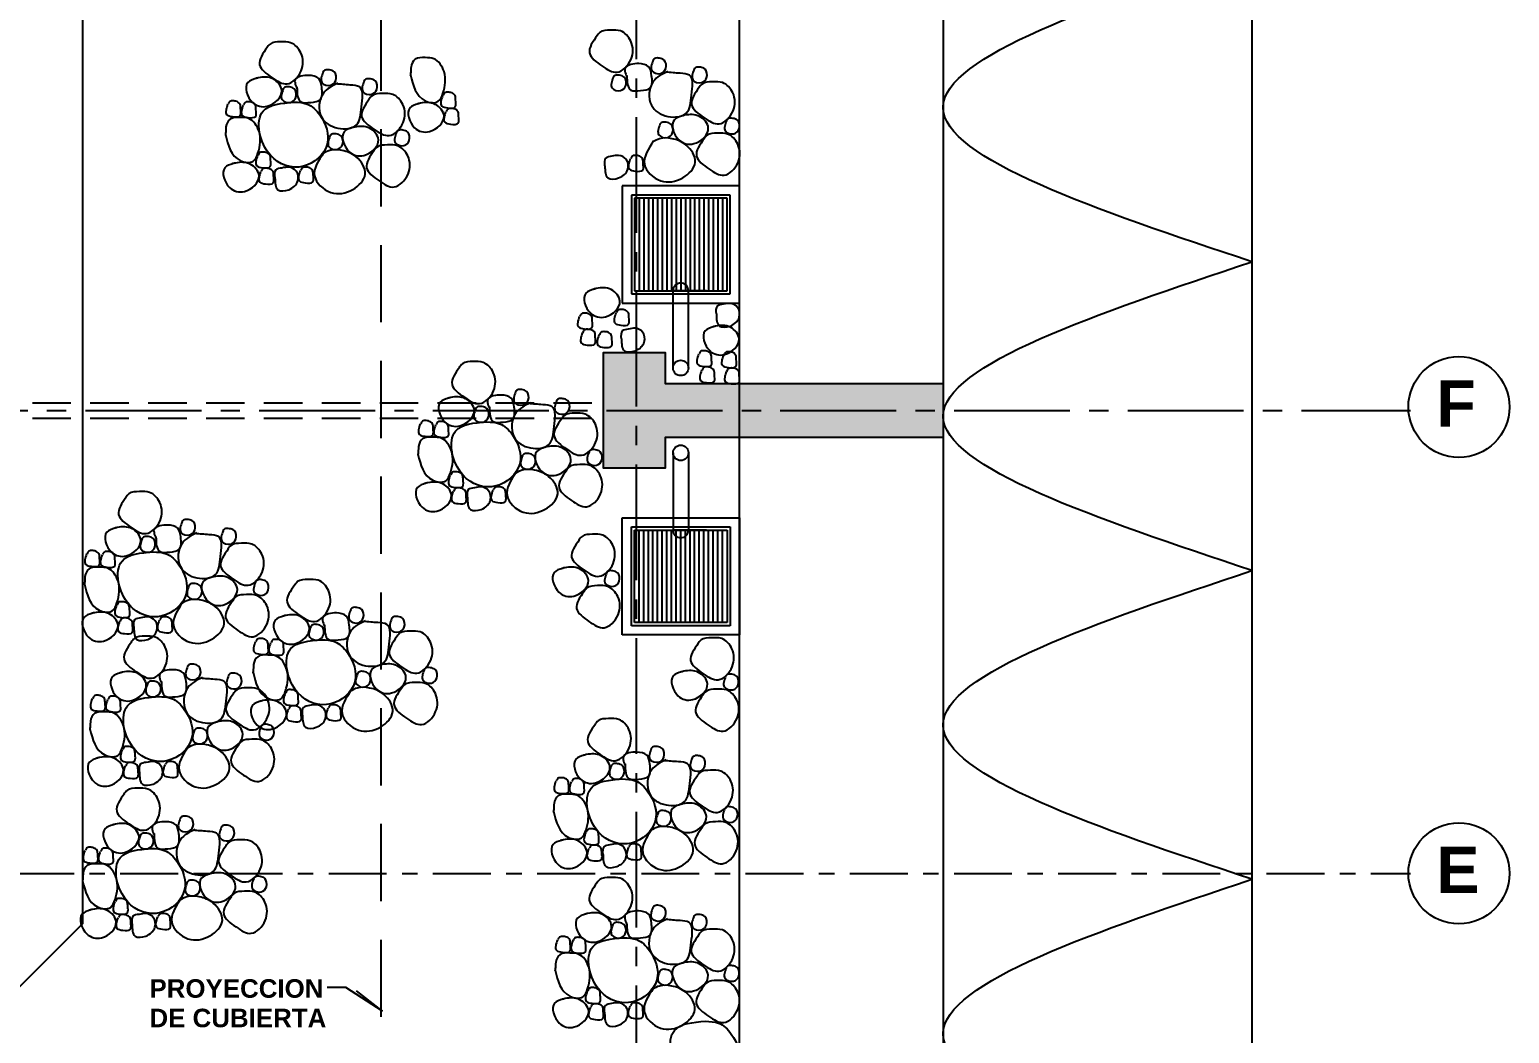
# Model space of a CAD drawing. Extents: x 504.5 to 598.6, y 648.3 to 688.4.
# Drawn here: x 582.58 to 592.17, y 661.03 to 667.53 of the extents above; entities that cross this region are included whole.
import ezdxf

# ---------------------------------------------------------------- set-up
doc = ezdxf.new("R2010")
doc.units = 0
doc.header["$MEASUREMENT"] = 0
for name, pattern in [('CENTER2', [1.125, 0.75, -0.125, 0.125, -0.125]), ('DASHDOTX2', [2, 1, -0.5, 0, -0.5]), ('HIDDEN', [0.375, 0.25, -0.125])]:
    doc.linetypes.add(name, pattern=pattern)
for name, color, linetype in [('1', 6, 'CONTINUOUS'), ('2', 1, 'CONTINUOUS'), ('columnas', 4, 'CONTINUOUS'), ('EJES', 6, 'CENTER2'), ('PROYECCIONES', 6, 'HIDDEN'), ('talud', 5, 'CONTINUOUS'), ('texturas', 6, 'CONTINUOUS'), ('TUBERIA', 7, 'DASHDOTX2')]:
    doc.layers.add(name, color=color, linetype=linetype)
doc.styles.add('ALR4', font='sanssb__.ttf')

msp = doc.modelspace()

# ---------------------------------------------------------------- hatches: boundary and pattern name
at = {"layer": 'texturas'}
h = msp.add_hatch(color=253, dxfattribs=at)
h.paths.add_polyline_path([(588.4992, 665.2391), (586.6992, 665.2391), (586.6992, 665.4391), (586.5116, 665.4391), (586.5116, 665.0641), (588.4992, 665.0641)])
h.paths.add_polyline_path([(588.4992, 665.0641), (586.5116, 665.0641), (586.5116, 664.6891), (586.6992, 664.6891), (586.6992, 664.8891), (588.4992, 664.8891)])
h.paths.add_polyline_path([(586.5116, 665.0641), (586.2992, 665.0641), (586.2992, 664.6891), (586.5116, 664.6891)])
h.paths.add_polyline_path([(586.5116, 665.4391), (586.2992, 665.4391), (586.2992, 665.0641), (586.5116, 665.0641)])
msp.add_hatch(color=253, dxfattribs=at).paths.add_polyline_path([(588.4992, 665.0641), (586.5116, 665.0641), (586.5116, 664.6891), (586.6992, 664.6891), (586.6992, 664.8891), (588.4992, 664.8891)])

# ---------------------------------------------------------------- linework, layer by layer
at = {"layer": '1'}
for points in [[(584.0496, 667.2146), (583.9944, 667.1879), (584.0247, 667.0597), (584.1209, 667.0348), (584.2153, 667.1363), (584.1583, 667.2111), (584.0621, 667.2182), (584.0407, 667.2128)], [(584.3133, 667.1577), (584.3382, 667.0633), (584.4023, 667.0597), (584.4647, 667.0775), (584.4736, 667.1559), (584.454, 667.2146), (584.3899, 667.2342), (584.3382, 667.2289), (584.3026, 667.2057), (584.3008, 667.1861), (584.3133, 667.1488)], [(584.2242, 667.1452), (584.2171, 667.0775), (584.2723, 667.0597), (584.3061, 667.0918), (584.2955, 667.147), (584.2652, 667.1594), (584.2367, 667.1577), (584.2224, 667.1452)], [(584.5787, 667.1844), (584.4843, 667.1185), (584.4718, 666.9654), (584.5787, 666.8924), (584.6981, 666.9138), (584.7319, 667.0313), (584.7177, 667.1594), (584.6589, 667.1719), (584.568, 667.179)], [(584.2952, 667.0607), (584.0934, 667.0014), (584.1409, 666.7167), (584.3546, 666.6456), (584.5089, 666.7879), (584.4614, 666.9777), (584.3783, 667.0489), (584.2952, 667.0607)], [(583.8501, 666.8515), (583.9463, 666.6823), (584.03, 666.6788), (584.0603, 666.7304), (584.0674, 666.871), (584.0015, 666.9547), (583.9463, 666.9618), (583.8804, 666.9511), (583.8536, 666.9013), (583.8519, 666.8675), (583.8483, 666.8443)], [(584.527, 666.8408), (584.5199, 666.7731), (584.5751, 666.7553), (584.609, 666.7874), (584.5983, 666.8425), (584.568, 666.855), (584.5395, 666.8532), (584.5253, 666.8408)], [(584.6749, 666.896), (584.6197, 666.8693), (584.65, 666.7411), (584.7462, 666.7161), (584.8406, 666.8176), (584.7836, 666.8924), (584.6874, 666.8995), (584.666, 666.8942)], [(584.0585, 666.7161), (584.0532, 666.6485), (584.0906, 666.636), (584.1405, 666.6432), (584.1422, 666.6877), (584.1387, 666.7161), (584.112, 666.7357), (584.0977, 666.7375), (584.0728, 666.734), (584.0621, 666.7179)], [(584.4861, 666.7322), (584.4273, 666.5826), (584.5324, 666.4758), (584.6749, 666.4954), (584.7551, 666.5951), (584.6963, 666.7072), (584.6054, 666.7482), (584.5253, 666.7482), (584.4789, 666.7268)], [(584.1708, 666.5719), (584.1903, 666.4936), (584.2598, 666.4936), (584.3186, 666.5506), (584.3079, 666.6147), (584.2598, 666.6396), (584.2153, 666.6343), (584.1761, 666.6218), (584.169, 666.5719)], [(584.0781, 666.6111), (584.0728, 666.5435), (584.1102, 666.531), (584.1601, 666.5381), (584.1618, 666.5826), (584.1583, 666.6111), (584.1316, 666.6307), (584.1173, 666.6325), (584.0924, 666.6289), (584.0817, 666.6129)], [(584.3346, 666.6182), (584.3293, 666.5506), (584.3667, 666.5381), (584.4166, 666.5452), (584.4184, 666.5897), (584.4148, 666.6182), (584.3881, 666.6378), (584.3738, 666.6396), (584.3489, 666.636), (584.3382, 666.62)], [(583.8685, 664.1679), (583.8186, 664.0557), (583.8987, 663.9721), (583.9967, 663.9311), (584.0876, 664.0148), (584.0858, 664.1323), (584.0199, 664.1982), (583.954, 664.2035), (583.8863, 664.1893), (583.8649, 664.1643)], [(583.3819, 664.1475), (583.1801, 664.0882), (583.2276, 663.8035), (583.4412, 663.7324), (583.5955, 663.8747), (583.548, 664.0645), (583.465, 664.1357), (583.3819, 664.1475)], [(583.7616, 663.9827), (583.7063, 663.956), (583.7366, 663.8279), (583.8328, 663.8029), (583.9272, 663.9044), (583.8702, 663.9792), (583.774, 663.9863), (583.7527, 663.981)], [(584.0448, 663.9525), (584.0377, 663.8848), (584.0929, 663.867), (584.1268, 663.8991), (584.1161, 663.9543), (584.0858, 663.9667), (584.0573, 663.9649), (584.043, 663.9525)], [(583.6137, 663.9276), (583.6066, 663.8599), (583.6618, 663.8421), (583.6956, 663.8741), (583.685, 663.9293), (583.6547, 663.9418), (583.6262, 663.94), (583.6119, 663.9276)], [(583.9005, 663.835), (583.8506, 663.7228), (583.9308, 663.6391), (584.0288, 663.5982), (584.1196, 663.6819), (584.1179, 663.7994), (584.0519, 663.8652), (583.986, 663.8706), (583.9183, 663.8563), (583.897, 663.8314)], [(583.5727, 663.819), (583.5139, 663.6694), (583.619, 663.5626), (583.7616, 663.5822), (583.8417, 663.6819), (583.7829, 663.794), (583.6921, 663.835), (583.6119, 663.835), (583.5656, 663.8136)], [(583.2574, 663.6587), (583.277, 663.5804), (583.3465, 663.5804), (583.4053, 663.6374), (583.3946, 663.7015), (583.3465, 663.7264), (583.3019, 663.721), (583.2627, 663.7086), (583.2556, 663.6587)], [(583.4213, 663.705), (583.416, 663.6374), (583.4534, 663.6249), (583.5032, 663.632), (583.505, 663.6765), (583.5015, 663.705), (583.4747, 663.7246), (583.4605, 663.7264), (583.4356, 663.7228), (583.4249, 663.7068)], [(584.2283, 663.7321), (584.173, 663.7054), (584.2033, 663.5772), (584.2995, 663.5522), (584.3939, 663.6537), (584.3369, 663.7285), (584.2407, 663.7356), (584.2194, 663.7303)], [(583.2431, 663.5655), (583.1932, 663.4534), (583.2734, 663.3697), (583.3714, 663.3287), (583.4623, 663.4124), (583.4605, 663.5299), (583.3946, 663.5958), (583.3286, 663.6011), (583.2609, 663.5869), (583.2396, 663.562)], [(584.043, 663.5647), (584.0376, 663.4971), (584.0751, 663.4846), (584.1249, 663.4917), (584.1267, 663.5362), (584.1232, 663.5647), (584.0964, 663.5843), (584.0822, 663.5861), (584.0572, 663.5825), (584.0466, 663.5665)], [(584.1428, 663.5594), (584.1374, 663.4917), (584.1748, 663.4793), (584.2247, 663.4864), (584.2265, 663.5309), (584.2229, 663.5594), (584.1962, 663.5789), (584.1819, 663.5807), (584.157, 663.5772), (584.1463, 663.5611)], [(584.0287, 663.3689), (584.1249, 663.1997), (584.2087, 663.1962), (584.239, 663.2478), (584.2461, 663.3885), (584.1802, 663.4721), (584.1249, 663.4793), (584.059, 663.4686), (584.0323, 663.4187), (584.0305, 663.3849), (584.027, 663.3618)], [(583.4355, 663.3074), (583.4605, 663.213), (583.5246, 663.2095), (583.587, 663.2273), (583.5959, 663.3056), (583.5763, 663.3643), (583.5121, 663.3839), (583.4605, 663.3786), (583.4248, 663.3554), (583.4231, 663.3359), (583.4355, 663.2985)], [(583.6048, 663.4053), (583.5976, 663.3376), (583.6529, 663.3198), (583.6867, 663.3519), (583.676, 663.4071), (583.6457, 663.4195), (583.6172, 663.4178), (583.603, 663.4053)], [(583.3465, 663.2949), (583.3393, 663.2273), (583.3946, 663.2095), (583.4284, 663.2415), (583.4177, 663.2967), (583.3874, 663.3092), (583.3589, 663.3074), (583.3447, 663.2949)], [(583.701, 663.3341), (583.6066, 663.2682), (583.5941, 663.1151), (583.701, 663.0421), (583.8203, 663.0635), (583.8542, 663.181), (583.8399, 663.3092), (583.7811, 663.3216), (583.6903, 663.3287)], [(583.8702, 663.3465), (583.8631, 663.2789), (583.9183, 663.2611), (583.9522, 663.2931), (583.9415, 663.3483), (583.9112, 663.3608), (583.8827, 663.359), (583.8684, 663.3465)], [(583.4175, 663.2105), (583.2157, 663.1511), (583.2632, 662.8665), (583.4768, 662.7953), (583.6311, 662.9376), (583.5837, 663.1274), (583.5006, 663.1986), (583.4175, 663.2105)], [(583.9041, 663.2308), (583.8542, 663.1187), (583.9343, 663.035), (584.0323, 662.994), (584.1232, 663.0777), (584.1214, 663.1952), (584.0555, 663.2611), (583.9896, 663.2664), (583.9219, 663.2522), (583.9005, 663.2273)], [(584.0804, 663.1802), (584.0252, 663.1535), (584.0555, 663.0253), (584.1517, 663.0004), (584.2461, 663.1018), (584.1891, 663.1766), (584.0929, 663.1837), (584.0715, 663.1784)], [(583.6493, 662.9905), (583.6422, 662.9228), (583.6974, 662.905), (583.7313, 662.9371), (583.7206, 662.9923), (583.6903, 663.0047), (583.6618, 663.0029), (583.6475, 662.9905)], [(583.7972, 663.0457), (583.7419, 663.019), (583.7722, 662.8908), (583.8684, 662.8659), (583.9628, 662.9673), (583.9058, 663.0421), (583.8096, 663.0492), (583.7883, 663.0439)], [(584.0804, 663.0154), (584.0733, 662.9478), (584.1285, 662.93), (584.1624, 662.962), (584.1517, 663.0172), (584.1214, 663.0296), (584.0929, 663.0279), (584.0786, 663.0154)], [(583.6083, 662.8819), (583.5495, 662.7323), (583.6547, 662.6255), (583.7972, 662.6451), (583.8773, 662.7448), (583.8185, 662.857), (583.7277, 662.8979), (583.6475, 662.8979), (583.6012, 662.8765)], [(583.9361, 662.8979), (583.8862, 662.7857), (583.9664, 662.7021), (584.0644, 662.6611), (584.1552, 662.7448), (584.1535, 662.8623), (584.0876, 662.9282), (584.0216, 662.9335), (583.9539, 662.9193), (583.9326, 662.8943)], [(583.293, 662.7217), (583.3126, 662.6433), (583.3821, 662.6433), (583.4409, 662.7003), (583.4302, 662.7644), (583.3821, 662.7893), (583.3375, 662.784), (583.2984, 662.7715), (583.2912, 662.7217)], [(583.4569, 662.7679), (583.4516, 662.7003), (583.489, 662.6878), (583.5389, 662.695), (583.5406, 662.7395), (583.5371, 662.7679), (583.5104, 662.7875), (583.4961, 662.7893), (583.4712, 662.7857), (583.4605, 662.7697)]]:
    msp.add_spline(points, degree=3, dxfattribs=at)
at = {"layer": '2'}
for points in [[(579.9754, 657.1433), (587.1802, 657.1433), (587.1802, 676.5107), (584.8186, 676.5107)], [(584.5094, 661.3282), (584.6281, 661.3282), (584.8655, 661.174), (584.6993, 661.3045)]]:
    msp.add_lwpolyline(points, dxfattribs=at)
for centre in [(591.8394, 665.086), (591.8394, 662.0651)]:
    msp.add_circle(centre, 0.3271, dxfattribs=at)
for points in [[(586.258, 667.4917), (586.2081, 667.3796), (586.2883, 667.2959), (586.3863, 667.255), (586.4771, 667.3386), (586.4754, 667.4561), (586.4094, 667.522), (586.3435, 667.5273), (586.2758, 667.5131), (586.2545, 667.4882)], [(584.1209, 667.4158), (584.071, 667.3036), (584.1512, 667.22), (584.2491, 667.179), (584.34, 667.2627), (584.3382, 667.3802), (584.2723, 667.4461), (584.2064, 667.4514), (584.1387, 667.4372), (584.1173, 667.4122)], [(585.0484, 667.2389), (585.1446, 667.0698), (585.2283, 667.0662), (585.2586, 667.1178), (585.2657, 667.2585), (585.1998, 667.3421), (585.1446, 667.3493), (585.0787, 667.3386), (585.052, 667.2887), (585.0502, 667.2549), (585.0466, 667.2318)], [(586.6197, 667.3315), (586.6125, 667.2639), (586.6678, 667.2461), (586.7016, 667.2781), (586.6909, 667.3333), (586.6606, 667.3458), (586.6321, 667.344), (586.6179, 667.3315)], [(584.4825, 667.2556), (584.4754, 667.1879), (584.5306, 667.1701), (584.5645, 667.2022), (584.5538, 667.2574), (584.5235, 667.2698), (584.495, 667.268), (584.4807, 667.2556)], [(586.3613, 667.2211), (586.3542, 667.1535), (586.4094, 667.1357), (586.4433, 667.1677), (586.4326, 667.2229), (586.4023, 667.2354), (586.3738, 667.2336), (586.3596, 667.2211)], [(586.4504, 667.2336), (586.4754, 667.1392), (586.5395, 667.1357), (586.6018, 667.1535), (586.6107, 667.2318), (586.5912, 667.2906), (586.527, 667.3102), (586.4754, 667.3048), (586.4397, 667.2817), (586.4379, 667.2621), (586.4504, 667.2247)], [(586.7159, 667.2603), (586.6214, 667.1944), (586.609, 667.0413), (586.7159, 666.9683), (586.8352, 666.9897), (586.8691, 667.1072), (586.8548, 667.2354), (586.796, 667.2478), (586.7052, 667.255)], [(586.8851, 667.2728), (586.878, 667.2051), (586.9332, 667.1873), (586.967, 667.2194), (586.9564, 667.2745), (586.9261, 667.287), (586.8976, 667.2852), (586.8833, 667.2728)], [(584.748, 667.1968), (584.7408, 667.1292), (584.7961, 667.1114), (584.8299, 667.1434), (584.8192, 667.1986), (584.7889, 667.2111), (584.7604, 667.2093), (584.7462, 667.1968)], [(585.2568, 667.1036), (585.2515, 667.0359), (585.2889, 667.0235), (585.3388, 667.0306), (585.3406, 667.0751), (585.337, 667.1036), (585.3103, 667.1232), (585.296, 667.1249), (585.2711, 667.1214), (585.2604, 667.1054)], [(586.9189, 667.157), (586.8691, 667.0449), (586.9492, 666.9612), (587.0472, 666.9203), (587.1381, 667.0039), (587.1363, 667.1214), (587.0704, 667.1873), (587.0045, 667.1927), (586.9368, 667.1784), (586.9154, 667.1535)], [(583.8643, 667.0473), (583.859, 666.9796), (583.8964, 666.9672), (583.9463, 666.9743), (583.9481, 667.0188), (583.9445, 667.0473), (583.9178, 667.0669), (583.9035, 667.0686), (583.8786, 667.0651), (583.8679, 667.0491)], [(583.9641, 667.0419), (583.9588, 666.9743), (583.9962, 666.9618), (584.046, 666.9689), (584.0478, 667.0135), (584.0443, 667.0419), (584.0175, 667.0615), (584.0033, 667.0633), (583.9784, 667.0597), (583.9677, 667.0437)], [(584.7818, 667.0811), (584.7319, 666.9689), (584.8121, 666.8853), (584.9101, 666.8443), (585.0009, 666.928), (584.9991, 667.0455), (584.9332, 667.1114), (584.8673, 667.1167), (584.7996, 667.1025), (584.7782, 667.0775)], [(585.1001, 667.0502), (585.0448, 667.0235), (585.0751, 666.8953), (585.1713, 666.8704), (585.2657, 666.9718), (585.2087, 667.0466), (585.1125, 667.0537), (585.0911, 667.0484)], [(585.2764, 666.9985), (585.2711, 666.9309), (585.3085, 666.9184), (585.3584, 666.9256), (585.3602, 666.9701), (585.3566, 666.9985), (585.3299, 667.0181), (585.3156, 667.0199), (585.2907, 667.0163), (585.28, 667.0003)], [(586.6642, 666.9167), (586.6571, 666.8491), (586.7123, 666.8313), (586.7461, 666.8633), (586.7355, 666.9185), (586.7052, 666.931), (586.6767, 666.9292), (586.6624, 666.9167)], [(586.8121, 666.9719), (586.7568, 666.9452), (586.7871, 666.817), (586.8833, 666.7921), (586.9777, 666.8936), (586.9207, 666.9683), (586.8245, 666.9755), (586.8031, 666.9701)], [(587.0953, 666.9416), (587.0882, 666.874), (587.1434, 666.8562), (587.1773, 666.8882), (587.1666, 666.9434), (587.1363, 666.9559), (587.1078, 666.9541), (587.0935, 666.9416)], [(584.9582, 666.8657), (584.951, 666.798), (585.0063, 666.7802), (585.0401, 666.8123), (585.0294, 666.8675), (584.9991, 666.8799), (584.9706, 666.8782), (584.9564, 666.8657)], [(586.951, 666.8241), (586.9011, 666.712), (586.9813, 666.6283), (587.0793, 666.5874), (587.1701, 666.671), (587.1684, 666.7885), (587.1024, 666.8544), (587.0365, 666.8597), (586.9688, 666.8455), (586.9474, 666.8206)], [(584.8139, 666.7482), (584.764, 666.636), (584.8442, 666.5524), (584.9421, 666.5114), (585.033, 666.5951), (585.0312, 666.7126), (584.9653, 666.7785), (584.8994, 666.7838), (584.8317, 666.7696), (584.8103, 666.7446)], [(586.6232, 666.8081), (586.5644, 666.6586), (586.6695, 666.5517), (586.8121, 666.5713), (586.8922, 666.671), (586.8334, 666.7832), (586.7426, 666.8241), (586.6624, 666.8241), (586.6161, 666.8028)], [(583.9017, 666.6627), (583.8465, 666.636), (583.8768, 666.5079), (583.973, 666.4829), (584.0674, 666.5844), (584.0104, 666.6592), (583.9142, 666.6663), (583.8928, 666.661)], [(586.3079, 666.6479), (586.3275, 666.5696), (586.397, 666.5696), (586.4558, 666.6265), (586.4451, 666.6906), (586.397, 666.7155), (586.3524, 666.7102), (586.3132, 666.6977), (586.3061, 666.6479)], [(586.4718, 666.6942), (586.4664, 666.6265), (586.5039, 666.6141), (586.5537, 666.6212), (586.5555, 666.6657), (586.552, 666.6942), (586.5252, 666.7138), (586.511, 666.7155), (586.486, 666.712), (586.4754, 666.696)], [(586.2395, 665.8499), (586.1843, 665.8232), (586.2146, 665.695), (586.3108, 665.6701), (586.4052, 665.7716), (586.3482, 665.8464), (586.252, 665.8535), (586.2306, 665.8481)], [(586.1422, 665.6728), (586.1368, 665.6051), (586.1742, 665.5927), (586.2241, 665.5998), (586.2259, 665.6443), (586.2223, 665.6728), (586.1956, 665.6924), (586.1814, 665.6942), (586.1564, 665.6906), (586.1457, 665.6746)], [(586.3796, 665.6962), (586.3742, 665.6285), (586.4116, 665.6161), (586.4615, 665.6232), (586.4633, 665.6677), (586.4597, 665.6962), (586.433, 665.7158), (586.4187, 665.7175), (586.3938, 665.714), (586.3831, 665.698)], [(587.0301, 665.689), (587.0497, 665.6106), (587.1191, 665.6106), (587.1779, 665.6676), (587.1672, 665.7317), (587.1191, 665.7566), (587.0746, 665.7513), (587.0354, 665.7388), (587.0283, 665.689)], [(586.1618, 665.5677), (586.1564, 665.5001), (586.1938, 665.4876), (586.2437, 665.4948), (586.2455, 665.5393), (586.2419, 665.5677), (586.2152, 665.5873), (586.201, 665.5891), (586.176, 665.5856), (586.1653, 665.5695)], [(586.4149, 665.5286), (586.4345, 665.4503), (586.504, 665.4503), (586.5627, 665.5072), (586.5521, 665.5713), (586.504, 665.5962), (586.4594, 665.5909), (586.4202, 665.5784), (586.4131, 665.5286)], [(587.0118, 665.606), (586.9566, 665.5793), (586.9869, 665.4511), (587.0831, 665.4262), (587.1775, 665.5277), (587.1205, 665.6025), (587.0243, 665.6096), (587.0029, 665.6042)], [(586.2692, 665.5525), (586.2639, 665.4849), (586.3013, 665.4724), (586.3512, 665.4795), (586.3529, 665.524), (586.3494, 665.5525), (586.3227, 665.5721), (586.3084, 665.5739), (586.2835, 665.5703), (586.2728, 665.5543)], [(586.9145, 665.4289), (586.9092, 665.3612), (586.9466, 665.3488), (586.9964, 665.3559), (586.9982, 665.4004), (586.9947, 665.4289), (586.9679, 665.4485), (586.9537, 665.4502), (586.9288, 665.4467), (586.9181, 665.4307)], [(587.075, 665.4222), (587.0696, 665.3545), (587.107, 665.3421), (587.1569, 665.3492), (587.1587, 665.3937), (587.1551, 665.4222), (587.1284, 665.4418), (587.1142, 665.4436), (587.0892, 665.44), (587.0785, 665.424)], [(585.3678, 665.3448), (585.3179, 665.2326), (585.3981, 665.1489), (585.4961, 665.108), (585.5869, 665.1917), (585.5851, 665.3092), (585.5192, 665.375), (585.4533, 665.3804), (585.3856, 665.3661), (585.3642, 665.3412)], [(586.9341, 665.3238), (586.9288, 665.2562), (586.9662, 665.2437), (587.016, 665.2509), (587.0178, 665.2954), (587.0143, 665.3238), (586.9875, 665.3434), (586.9733, 665.3452), (586.9483, 665.3416), (586.9377, 665.3256)], [(587.0946, 665.3172), (587.0892, 665.2495), (587.1266, 665.237), (587.1765, 665.2442), (587.1783, 665.2887), (587.1747, 665.3172), (587.148, 665.3367), (587.1338, 665.3385), (587.1088, 665.335), (587.0981, 665.3189)], [(585.2965, 665.1436), (585.2413, 665.1169), (585.2716, 664.9887), (585.3678, 664.9638), (585.4622, 665.0653), (585.4052, 665.14), (585.309, 665.1472), (585.2876, 665.1418)], [(585.5602, 665.0866), (585.5851, 664.9923), (585.6493, 664.9887), (585.7116, 665.0065), (585.7205, 665.0848), (585.7009, 665.1436), (585.6368, 665.1632), (585.5851, 665.1578), (585.5495, 665.1347), (585.5477, 665.1151), (585.5602, 665.0777)], [(585.8256, 665.1133), (585.7312, 665.0475), (585.7187, 664.8944), (585.8256, 664.8214), (585.945, 664.8427), (585.9788, 664.9602), (585.9646, 665.0884), (585.9058, 665.1009), (585.8149, 665.108)], [(585.7294, 665.1845), (585.7223, 665.1169), (585.7775, 665.0991), (585.8114, 665.1311), (585.8007, 665.1863), (585.7704, 665.1988), (585.7419, 665.197), (585.7277, 665.1845)], [(585.9949, 665.1258), (585.9877, 665.0581), (586.043, 665.0403), (586.0768, 665.0724), (586.0661, 665.1276), (586.0358, 665.14), (586.0073, 665.1383), (585.9931, 665.1258)], [(585.4711, 665.0742), (585.464, 665.0065), (585.5192, 664.9887), (585.5531, 665.0208), (585.5424, 665.0759), (585.5121, 665.0884), (585.4836, 665.0866), (585.4693, 665.0742)], [(586.0287, 665.0101), (585.9788, 664.8979), (586.059, 664.8142), (586.157, 664.7733), (586.2478, 664.857), (586.2461, 664.9745), (586.1801, 665.0403), (586.1142, 665.0457), (586.0465, 665.0314), (586.0252, 665.0065)], [(585.1113, 664.9763), (585.1059, 664.9086), (585.1433, 664.8961), (585.1932, 664.9033), (585.195, 664.9478), (585.1914, 664.9763), (585.1647, 664.9958), (585.1505, 664.9976), (585.1255, 664.9941), (585.1148, 664.978)], [(585.211, 664.9709), (585.2057, 664.9033), (585.2431, 664.8908), (585.293, 664.8979), (585.2948, 664.9424), (585.2912, 664.9709), (585.2645, 664.9905), (585.2502, 664.9923), (585.2253, 664.9887), (585.2146, 664.9727)], [(585.5421, 664.9897), (585.3404, 664.9304), (585.3878, 664.6457), (585.6015, 664.5745), (585.7558, 664.7169), (585.7083, 664.9067), (585.6252, 664.9778), (585.5421, 664.9897)], [(585.097, 664.7804), (585.1932, 664.6113), (585.2769, 664.6077), (585.3072, 664.6594), (585.3143, 664.8), (585.2484, 664.8837), (585.1932, 664.8908), (585.1273, 664.8801), (585.1006, 664.8303), (585.0988, 664.7964), (585.0952, 664.7733)], [(585.9218, 664.8249), (585.8666, 664.7982), (585.8969, 664.67), (585.9931, 664.6451), (586.0875, 664.7466), (586.0305, 664.8214), (585.9343, 664.8285), (585.9129, 664.8231)], [(585.774, 664.7697), (585.7668, 664.7021), (585.8221, 664.6843), (585.8559, 664.7163), (585.8452, 664.7715), (585.8149, 664.784), (585.7864, 664.7822), (585.7722, 664.7697)], [(586.2051, 664.7947), (586.198, 664.727), (586.2532, 664.7092), (586.287, 664.7413), (586.2763, 664.7964), (586.2461, 664.8089), (586.2176, 664.8071), (586.2033, 664.7947)], [(585.3054, 664.6451), (585.3001, 664.5775), (585.3375, 664.565), (585.3874, 664.5721), (585.3892, 664.6166), (585.3856, 664.6451), (585.3589, 664.6647), (585.3446, 664.6665), (585.3197, 664.6629), (585.309, 664.6469)], [(585.733, 664.6611), (585.6742, 664.5116), (585.7793, 664.4048), (585.9218, 664.4244), (586.002, 664.5241), (585.9432, 664.6362), (585.8524, 664.6772), (585.7722, 664.6772), (585.7259, 664.6558)], [(586.0608, 664.6772), (586.0109, 664.565), (586.0911, 664.4813), (586.1891, 664.4404), (586.2799, 664.5241), (586.2781, 664.6416), (586.2122, 664.7074), (586.1463, 664.7128), (586.0786, 664.6985), (586.0572, 664.6736)], [(583.2075, 664.5026), (583.1576, 664.3904), (583.2378, 664.3068), (583.3358, 664.2658), (583.4266, 664.3495), (583.4249, 664.467), (583.3589, 664.5329), (583.293, 664.5382), (583.2253, 664.524), (583.204, 664.499)], [(585.1487, 664.5917), (585.0934, 664.565), (585.1237, 664.4368), (585.2199, 664.4119), (585.3143, 664.5134), (585.2573, 664.5881), (585.1611, 664.5953), (585.1398, 664.5899)], [(585.325, 664.5401), (585.3197, 664.4724), (585.3571, 664.46), (585.407, 664.4671), (585.4088, 664.5116), (585.4052, 664.5401), (585.3785, 664.5597), (585.3642, 664.5614), (585.3393, 664.5579), (585.3286, 664.5419)], [(585.4177, 664.5009), (585.4373, 664.4226), (585.5067, 664.4226), (585.5655, 664.4796), (585.5548, 664.5436), (585.5067, 664.5686), (585.4622, 664.5632), (585.423, 664.5508), (585.4159, 664.5009)], [(585.5816, 664.5472), (585.5762, 664.4796), (585.6136, 664.4671), (585.6635, 664.4742), (585.6653, 664.5187), (585.6617, 664.5472), (585.635, 664.5668), (585.6208, 664.5686), (585.5958, 664.565), (585.5851, 664.549)], [(583.5692, 664.3424), (583.562, 664.2747), (583.6173, 664.2569), (583.6511, 664.289), (583.6404, 664.3441), (583.6101, 664.3566), (583.5816, 664.3548), (583.5674, 664.3424)], [(583.1363, 664.3014), (583.081, 664.2747), (583.1113, 664.1465), (583.2075, 664.1216), (583.3019, 664.2231), (583.2449, 664.2979), (583.1487, 664.305), (583.1274, 664.2996)], [(583.3108, 664.232), (583.3037, 664.1643), (583.3589, 664.1465), (583.3928, 664.1786), (583.3821, 664.2338), (583.3518, 664.2462), (583.3233, 664.2444), (583.3091, 664.232)], [(583.3999, 664.2444), (583.4249, 664.1501), (583.489, 664.1465), (583.5513, 664.1643), (583.5603, 664.2427), (583.5407, 664.3014), (583.4765, 664.321), (583.4249, 664.3157), (583.3892, 664.2925), (583.3875, 664.2729), (583.3999, 664.2355)], [(583.6654, 664.2712), (583.5709, 664.2053), (583.5585, 664.0522), (583.6654, 663.9792), (583.7847, 664.0005), (583.8186, 664.118), (583.8043, 664.2462), (583.7455, 664.2587), (583.6547, 664.2658)], [(583.8346, 664.2836), (583.8275, 664.216), (583.8827, 664.1982), (583.9166, 664.2302), (583.9059, 664.2854), (583.8756, 664.2979), (583.8471, 664.2961), (583.8328, 664.2836)], [(586.1421, 664.226), (586.0922, 664.1138), (586.1724, 664.0302), (586.2704, 663.9892), (586.3612, 664.0729), (586.3594, 664.1904), (586.2935, 664.2562), (586.2276, 664.2616), (586.1599, 664.2473), (586.1385, 664.2224)], [(582.951, 664.1341), (582.9456, 664.0664), (582.9831, 664.054), (583.0329, 664.0611), (583.0347, 664.1056), (583.0312, 664.1341), (583.0044, 664.1537), (582.9902, 664.1554), (582.9652, 664.1519), (582.9546, 664.1359)], [(583.0508, 664.1287), (583.0454, 664.0611), (583.0828, 664.0486), (583.1327, 664.0557), (583.1345, 664.1002), (583.1309, 664.1287), (583.1042, 664.1483), (583.0899, 664.1501), (583.065, 664.1465), (583.0543, 664.1305)], [(582.9367, 663.9382), (583.0329, 663.7691), (583.1167, 663.7655), (583.147, 663.8172), (583.1541, 663.9578), (583.0882, 664.0415), (583.0329, 664.0486), (582.967, 664.0379), (582.9403, 663.9881), (582.9385, 663.9543), (582.935, 663.9311)], [(584.2995, 663.9332), (584.2496, 663.8211), (584.3298, 663.7374), (584.4278, 663.6964), (584.5186, 663.7801), (584.5169, 663.8976), (584.451, 663.9635), (584.385, 663.9688), (584.3173, 663.9546), (584.296, 663.9297)], [(586.0352, 664.0408), (585.98, 664.0141), (586.0103, 663.8859), (586.1065, 663.861), (586.2009, 663.9625), (586.1439, 664.0373), (586.0477, 664.0444), (586.0263, 664.0391)], [(586.3185, 664.0106), (586.3113, 663.9429), (586.3666, 663.9251), (586.4004, 663.9572), (586.3897, 664.0123), (586.3594, 664.0248), (586.3309, 664.023), (586.3167, 664.0106)], [(586.1742, 663.8931), (586.1243, 663.7809), (586.2044, 663.6972), (586.3024, 663.6563), (586.3933, 663.74), (586.3915, 663.8575), (586.3256, 663.9233), (586.2597, 663.9287), (586.192, 663.9144), (586.1706, 663.8895)], [(583.1452, 663.8029), (583.1398, 663.7353), (583.1772, 663.7228), (583.2271, 663.7299), (583.2289, 663.7745), (583.2253, 663.8029), (583.1986, 663.8225), (583.1844, 663.8243), (583.1594, 663.8207), (583.1487, 663.8047)], [(584.6612, 663.773), (584.654, 663.7054), (584.7093, 663.6875), (584.7431, 663.7196), (584.7324, 663.7748), (584.7021, 663.7872), (584.6736, 663.7855), (584.6594, 663.773)], [(582.9884, 663.7495), (582.9332, 663.7228), (582.9635, 663.5946), (583.0597, 663.5697), (583.1541, 663.6712), (583.0971, 663.746), (583.0009, 663.7531), (582.9795, 663.7477)], [(583.1648, 663.6979), (583.1594, 663.6302), (583.1968, 663.6178), (583.2467, 663.6249), (583.2485, 663.6694), (583.2449, 663.6979), (583.2182, 663.7175), (583.204, 663.7193), (583.179, 663.7157), (583.1683, 663.6997)], [(584.4029, 663.6626), (584.3957, 663.595), (584.451, 663.5772), (584.4848, 663.6092), (584.4741, 663.6644), (584.4438, 663.6769), (584.4153, 663.6751), (584.4011, 663.6626)], [(584.4919, 663.6751), (584.5169, 663.5807), (584.581, 663.5772), (584.6434, 663.595), (584.6523, 663.6733), (584.6327, 663.7321), (584.5685, 663.7516), (584.5169, 663.7463), (584.4812, 663.7232), (584.4795, 663.7036), (584.4919, 663.6662)], [(584.7574, 663.7018), (584.6629, 663.6359), (584.6505, 663.4828), (584.7574, 663.4098), (584.8767, 663.4312), (584.9106, 663.5487), (584.8963, 663.6769), (584.8375, 663.6893), (584.7467, 663.6964)], [(584.9266, 663.7143), (584.9195, 663.6466), (584.9747, 663.6288), (585.0086, 663.6608), (584.9979, 663.716), (584.9676, 663.7285), (584.9391, 663.7267), (584.9248, 663.7143)], [(584.4739, 663.5782), (584.2721, 663.5189), (584.3196, 663.2342), (584.5332, 663.163), (584.6875, 663.3053), (584.64, 663.4951), (584.557, 663.5663), (584.4739, 663.5782)], [(584.9605, 663.5985), (584.9106, 663.4864), (584.9907, 663.4027), (585.0887, 663.3618), (585.1796, 663.4454), (585.1778, 663.5629), (585.1119, 663.6288), (585.046, 663.6341), (584.9783, 663.6199), (584.9569, 663.595)], [(586.913, 663.5556), (586.8631, 663.4434), (586.9432, 663.3598), (587.0412, 663.3188), (587.1321, 663.4025), (587.1303, 663.52), (587.0644, 663.5859), (586.9985, 663.5912), (586.9308, 663.577), (586.9094, 663.552)], [(584.8536, 663.4134), (584.7983, 663.3867), (584.8286, 663.2585), (584.9248, 663.2336), (585.0192, 663.3351), (584.9622, 663.4098), (584.866, 663.4169), (584.8447, 663.4116)], [(585.1368, 663.3831), (585.1297, 663.3155), (585.1849, 663.2977), (585.2188, 663.3297), (585.2081, 663.3849), (585.1778, 663.3974), (585.1493, 663.3956), (585.135, 663.3831)], [(586.8061, 663.3705), (586.7508, 663.3437), (586.7811, 663.2156), (586.8773, 663.1906), (586.9717, 663.2921), (586.9147, 663.3669), (586.8185, 663.374), (586.7972, 663.3687)], [(583.1719, 663.3643), (583.1166, 663.3376), (583.1469, 663.2095), (583.2431, 663.1845), (583.3375, 663.286), (583.2805, 663.3608), (583.1843, 663.3679), (583.163, 663.3626)], [(584.7057, 663.3582), (584.6986, 663.2905), (584.7538, 663.2727), (584.7877, 663.3048), (584.777, 663.36), (584.7467, 663.3724), (584.7182, 663.3707), (584.7039, 663.3582)], [(584.9925, 663.2656), (584.9426, 663.1535), (585.0228, 663.0698), (585.1208, 663.0288), (585.2116, 663.1125), (585.2099, 663.23), (585.1439, 663.2959), (585.078, 663.3012), (585.0103, 663.287), (584.989, 663.2621)], [(587.0893, 663.3402), (587.0822, 663.2725), (587.1374, 663.2547), (587.1713, 663.2868), (587.1606, 663.342), (587.1303, 663.3544), (587.1018, 663.3526), (587.0875, 663.3402)], [(582.9866, 663.197), (582.9813, 663.1293), (583.0187, 663.1169), (583.0685, 663.124), (583.0703, 663.1685), (583.0668, 663.197), (583.04, 663.2166), (583.0258, 663.2184), (583.0008, 663.2148), (582.9902, 663.1988)], [(583.0864, 663.1917), (583.081, 663.124), (583.1184, 663.1115), (583.1683, 663.1187), (583.1701, 663.1632), (583.1665, 663.1917), (583.1398, 663.2112), (583.1256, 663.213), (583.1006, 663.2095), (583.0899, 663.1934)], [(584.2372, 663.2336), (584.2318, 663.1659), (584.2692, 663.1535), (584.3191, 663.1606), (584.3209, 663.2051), (584.3173, 663.2336), (584.2906, 663.2532), (584.2764, 663.2549), (584.2514, 663.2514), (584.2407, 663.2354)], [(584.6647, 663.2496), (584.6059, 663.1001), (584.711, 662.9932), (584.8536, 663.0128), (584.9337, 663.1125), (584.8749, 663.2247), (584.7841, 663.2656), (584.7039, 663.2656), (584.6576, 663.2443)], [(586.945, 663.2227), (586.8951, 663.1105), (586.9753, 663.0269), (587.0733, 662.9859), (587.1641, 663.0696), (587.1624, 663.1871), (587.0965, 663.253), (587.0305, 663.2583), (586.9628, 663.2441), (586.9415, 663.2191)], [(582.9723, 663.0012), (583.0685, 662.832), (583.1523, 662.8285), (583.1826, 662.8801), (583.1897, 663.0207), (583.1238, 663.1044), (583.0685, 663.1115), (583.0026, 663.1009), (582.9759, 663.051), (582.9741, 663.0172), (582.9706, 662.994)], [(584.2568, 663.1285), (584.2514, 663.0609), (584.2888, 663.0484), (584.3387, 663.0555), (584.3405, 663.1001), (584.3369, 663.1285), (584.3102, 663.1481), (584.296, 663.1499), (584.271, 663.1463), (584.2603, 663.1303)], [(584.3494, 663.0894), (584.369, 663.011), (584.4385, 663.011), (584.4973, 663.068), (584.4866, 663.1321), (584.4385, 663.157), (584.3939, 663.1517), (584.3548, 663.1392), (584.3476, 663.0894)], [(584.5133, 663.1357), (584.508, 663.068), (584.5454, 663.0555), (584.5953, 663.0627), (584.597, 663.1072), (584.5935, 663.1357), (584.5667, 663.1552), (584.5525, 663.157), (584.5276, 663.1535), (584.5169, 663.1374)], [(586.2461, 663.0317), (586.1963, 662.9196), (586.2764, 662.8359), (586.3744, 662.795), (586.4653, 662.8786), (586.4635, 662.9961), (586.3976, 663.062), (586.3317, 663.0673), (586.264, 663.0531), (586.2426, 663.0282)], [(583.024, 662.8125), (582.9688, 662.7857), (582.9991, 662.6576), (583.0953, 662.6326), (583.1897, 662.7341), (583.1327, 662.8089), (583.0365, 662.816), (583.0151, 662.8107)], [(583.1808, 662.8659), (583.1754, 662.7982), (583.2128, 662.7857), (583.2627, 662.7929), (583.2645, 662.8374), (583.2609, 662.8659), (583.2342, 662.8854), (583.22, 662.8872), (583.195, 662.8837), (583.1843, 662.8676)], [(586.1749, 662.8306), (586.1197, 662.8039), (586.1499, 662.6757), (586.2461, 662.6508), (586.3406, 662.7522), (586.2836, 662.827), (586.1874, 662.8341), (586.166, 662.8288)], [(586.4385, 662.7736), (586.4635, 662.6792), (586.5276, 662.6757), (586.59, 662.6935), (586.5989, 662.7718), (586.5793, 662.8306), (586.5151, 662.8501), (586.4635, 662.8448), (586.4279, 662.8217), (586.4261, 662.8021), (586.4385, 662.7647)], [(586.6078, 662.8715), (586.6007, 662.8039), (586.6559, 662.7861), (586.6897, 662.8181), (586.679, 662.8733), (586.6488, 662.8858), (586.6203, 662.884), (586.606, 662.8715)], [(586.8732, 662.8128), (586.8661, 662.7451), (586.9213, 662.7273), (586.9552, 662.7594), (586.9445, 662.8145), (586.9142, 662.827), (586.8857, 662.8252), (586.8714, 662.8128)], [(583.2004, 662.7608), (583.195, 662.6932), (583.2324, 662.6807), (583.2823, 662.6878), (583.2841, 662.7323), (583.2805, 662.7608), (583.2538, 662.7804), (583.2396, 662.7822), (583.2146, 662.7786), (583.2039, 662.7626)], [(586.3495, 662.7611), (586.3423, 662.6935), (586.3976, 662.6757), (586.4314, 662.7077), (586.4207, 662.7629), (586.3904, 662.7754), (586.3619, 662.7736), (586.3477, 662.7611)], [(586.704, 662.8003), (586.6096, 662.7344), (586.5971, 662.5813), (586.704, 662.5083), (586.8233, 662.5297), (586.8572, 662.6472), (586.8429, 662.7754), (586.7842, 662.7878), (586.6933, 662.795)], [(586.9071, 662.697), (586.8572, 662.5849), (586.9374, 662.5012), (587.0353, 662.4603), (587.1262, 662.5439), (587.1244, 662.6614), (587.0585, 662.7273), (586.9926, 662.7326), (586.9249, 662.7184), (586.9035, 662.6935)], [(583.1957, 662.581), (583.1458, 662.4688), (583.2259, 662.3852), (583.3239, 662.3442), (583.4148, 662.4279), (583.413, 662.5454), (583.3471, 662.6113), (583.2812, 662.6166), (583.2135, 662.6024), (583.1921, 662.5774)], [(585.9896, 662.6632), (585.9843, 662.5956), (586.0217, 662.5831), (586.0716, 662.5902), (586.0733, 662.6347), (586.0698, 662.6632), (586.0431, 662.6828), (586.0288, 662.6846), (586.0039, 662.681), (585.9932, 662.665)], [(586.0894, 662.6579), (586.084, 662.5902), (586.1214, 662.5778), (586.1713, 662.5849), (586.1731, 662.6294), (586.1695, 662.6579), (586.1428, 662.6775), (586.1286, 662.6792), (586.1036, 662.6757), (586.0929, 662.6597)], [(586.4205, 662.6767), (586.2187, 662.6174), (586.2662, 662.3327), (586.4798, 662.2615), (586.6341, 662.4039), (586.5867, 662.5936), (586.5036, 662.6648), (586.4205, 662.6767)], [(585.9754, 662.4674), (586.0716, 662.2983), (586.1553, 662.2947), (586.1856, 662.3463), (586.1927, 662.487), (586.1268, 662.5706), (586.0716, 662.5778), (586.0056, 662.5671), (585.9789, 662.5172), (585.9771, 662.4834), (585.9736, 662.4603)], [(586.8002, 662.5119), (586.745, 662.4852), (586.7752, 662.357), (586.8714, 662.3321), (586.9659, 662.4336), (586.9089, 662.5083), (586.8127, 662.5155), (586.7913, 662.5101)], [(583.5573, 662.4208), (583.5502, 662.3531), (583.6054, 662.3353), (583.6392, 662.3674), (583.6286, 662.4225), (583.5983, 662.435), (583.5698, 662.4332), (583.5555, 662.4208)], [(586.6523, 662.4567), (586.6452, 662.3891), (586.7004, 662.3712), (586.7343, 662.4033), (586.7236, 662.4585), (586.6933, 662.4709), (586.6648, 662.4692), (586.6505, 662.4567)], [(587.0834, 662.4816), (587.0763, 662.414), (587.1315, 662.3962), (587.1654, 662.4282), (587.1547, 662.4834), (587.1244, 662.4959), (587.0959, 662.4941), (587.0817, 662.4816)], [(583.1244, 662.3798), (583.0692, 662.3531), (583.0995, 662.2249), (583.1957, 662.2), (583.2901, 662.3015), (583.2331, 662.3763), (583.1369, 662.3834), (583.1155, 662.378)], [(583.3881, 662.3229), (583.413, 662.2285), (583.4771, 662.2249), (583.5395, 662.2427), (583.5484, 662.3211), (583.5288, 662.3798), (583.4647, 662.3994), (583.413, 662.3941), (583.3774, 662.3709), (583.3756, 662.3513), (583.3881, 662.3139)], [(583.6535, 662.3496), (583.5591, 662.2837), (583.5466, 662.1306), (583.6535, 662.0576), (583.7729, 662.079), (583.8067, 662.1964), (583.7924, 662.3246), (583.7337, 662.3371), (583.6428, 662.3442)], [(583.8227, 662.362), (583.8156, 662.2944), (583.8708, 662.2766), (583.9047, 662.3086), (583.894, 662.3638), (583.8637, 662.3763), (583.8352, 662.3745), (583.821, 662.362)], [(586.1838, 662.3321), (586.1784, 662.2644), (586.2159, 662.252), (586.2657, 662.2591), (586.2675, 662.3036), (586.264, 662.3321), (586.2372, 662.3517), (586.223, 662.3534), (586.198, 662.3499), (586.1874, 662.3339)], [(586.6113, 662.3481), (586.5526, 662.1986), (586.6577, 662.0917), (586.8002, 662.1113), (586.8804, 662.211), (586.8216, 662.3232), (586.7307, 662.3641), (586.6505, 662.3641), (586.6042, 662.3428)], [(586.9391, 662.3641), (586.8893, 662.252), (586.9694, 662.1683), (587.0674, 662.1273), (587.1583, 662.211), (587.1565, 662.3285), (587.0906, 662.3944), (587.0247, 662.3997), (586.957, 662.3855), (586.9356, 662.3606)], [(582.9391, 662.2125), (582.9338, 662.1448), (582.9712, 662.1324), (583.0211, 662.1395), (583.0228, 662.184), (583.0193, 662.2125), (582.9926, 662.2321), (582.9783, 662.2338), (582.9534, 662.2303), (582.9427, 662.2143)], [(583.299, 662.3104), (583.2919, 662.2427), (583.3471, 662.2249), (583.3809, 662.257), (583.3702, 662.3122), (583.34, 662.3246), (583.3114, 662.3229), (583.2972, 662.3104)], [(583.8566, 662.2463), (583.8067, 662.1341), (583.8869, 662.0505), (583.9848, 662.0095), (584.0757, 662.0932), (584.0739, 662.2107), (584.008, 662.2766), (583.9421, 662.2819), (583.8744, 662.2677), (583.853, 662.2427)], [(586.027, 662.2787), (585.9718, 662.252), (586.0021, 662.1238), (586.0983, 662.0989), (586.1927, 662.2003), (586.1357, 662.2751), (586.0395, 662.2822), (586.0181, 662.2769)], [(586.2034, 662.227), (586.198, 662.1594), (586.2355, 662.1469), (586.2853, 662.1541), (586.2871, 662.1986), (586.2836, 662.227), (586.2568, 662.2466), (586.2426, 662.2484), (586.2176, 662.2448), (586.207, 662.2288)], [(586.296, 662.1879), (586.3156, 662.1095), (586.3851, 662.1095), (586.4439, 662.1665), (586.4332, 662.2306), (586.3851, 662.2555), (586.3406, 662.2502), (586.3014, 662.2377), (586.2942, 662.1879)], [(586.4599, 662.2342), (586.4546, 662.1665), (586.492, 662.1541), (586.5419, 662.1612), (586.5437, 662.2057), (586.5401, 662.2342), (586.5134, 662.2538), (586.4991, 662.2555), (586.4742, 662.252), (586.4635, 662.2359)], [(583.0389, 662.2071), (583.0335, 662.1395), (583.0709, 662.127), (583.1208, 662.1341), (583.1226, 662.1786), (583.119, 662.2071), (583.0923, 662.2267), (583.0781, 662.2285), (583.0531, 662.2249), (583.0424, 662.2089)], [(583.37, 662.2259), (583.1682, 662.1666), (583.2157, 661.8819), (583.4293, 661.8108), (583.5837, 661.9531), (583.5362, 662.1429), (583.4531, 662.2141), (583.37, 662.2259)], [(582.9249, 662.0166), (583.0211, 661.8475), (583.1048, 661.844), (583.1351, 661.8956), (583.1422, 662.0362), (583.0763, 662.1199), (583.0211, 662.127), (582.9552, 662.1163), (582.9284, 662.0665), (582.9266, 662.0327), (582.9231, 662.0095)], [(583.7497, 662.0611), (583.6945, 662.0344), (583.7248, 661.9063), (583.821, 661.8813), (583.9154, 661.9828), (583.8584, 662.0576), (583.7622, 662.0647), (583.7408, 662.0594)], [(584.0329, 662.0309), (584.0258, 661.9632), (584.081, 661.9454), (584.1149, 661.9775), (584.1042, 662.0327), (584.0739, 662.0451), (584.0454, 662.0433), (584.0312, 662.0309)], [(586.2563, 662.0028), (586.2065, 661.8907), (586.2866, 661.807), (586.3846, 661.7661), (586.4755, 661.8497), (586.4737, 661.9672), (586.4078, 662.0331), (586.3418, 662.0384), (586.2741, 662.0242), (586.2528, 661.9993)], [(583.6018, 662.006), (583.5947, 661.9383), (583.6499, 661.9205), (583.6838, 661.9525), (583.6731, 662.0077), (583.6428, 662.0202), (583.6143, 662.0184), (583.6, 662.006)], [(583.8886, 661.9134), (583.8388, 661.8012), (583.9189, 661.7176), (584.0169, 661.6766), (584.1078, 661.7603), (584.106, 661.8778), (584.0401, 661.9436), (583.9742, 661.949), (583.9065, 661.9347), (583.8851, 661.9098)], [(583.1333, 661.8813), (583.128, 661.8137), (583.1654, 661.8012), (583.2152, 661.8083), (583.217, 661.8529), (583.2135, 661.8813), (583.1867, 661.9009), (583.1725, 661.9027), (583.1476, 661.8991), (583.1369, 661.8831)], [(583.5609, 661.8974), (583.5021, 661.7478), (583.6072, 661.641), (583.7497, 661.6606), (583.8299, 661.7603), (583.7711, 661.8724), (583.6802, 661.9134), (583.6, 661.9134), (583.5537, 661.892)], [(586.618, 661.8426), (586.6108, 661.775), (586.6661, 661.7572), (586.6999, 661.7892), (586.6892, 661.8444), (586.6589, 661.8569), (586.6304, 661.8551), (586.6162, 661.8426)], [(582.9765, 661.8279), (582.9213, 661.8012), (582.9516, 661.673), (583.0478, 661.6481), (583.1422, 661.7496), (583.0852, 661.8244), (582.989, 661.8315), (582.9676, 661.8261)], [(583.1529, 661.7763), (583.1476, 661.7086), (583.185, 661.6962), (583.2348, 661.7033), (583.2366, 661.7478), (583.2331, 661.7763), (583.2063, 661.7959), (583.1921, 661.7977), (583.1671, 661.7941), (583.1565, 661.7781)], [(583.2455, 661.7371), (583.2651, 661.6588), (583.3346, 661.6588), (583.3934, 661.7158), (583.3827, 661.7799), (583.3346, 661.8048), (583.2901, 661.7994), (583.2509, 661.787), (583.2438, 661.7371)], [(583.4094, 661.7834), (583.4041, 661.7158), (583.4415, 661.7033), (583.4914, 661.7104), (583.4932, 661.7549), (583.4896, 661.7834), (583.4629, 661.803), (583.4486, 661.8048), (583.4237, 661.8012), (583.413, 661.7852)], [(586.1851, 661.8017), (586.1298, 661.775), (586.1601, 661.6468), (586.2563, 661.6219), (586.3508, 661.7233), (586.2937, 661.7981), (586.1975, 661.8052), (586.1762, 661.7999)], [(586.4487, 661.7447), (586.4737, 661.6503), (586.5378, 661.6468), (586.6002, 661.6646), (586.6091, 661.7429), (586.5895, 661.8017), (586.5253, 661.8212), (586.4737, 661.8159), (586.438, 661.7928), (586.4363, 661.7732), (586.4487, 661.7358)], [(586.7142, 661.7714), (586.6198, 661.7055), (586.6073, 661.5524), (586.7142, 661.4794), (586.8335, 661.5008), (586.8674, 661.6183), (586.8531, 661.7465), (586.7943, 661.7589), (586.7035, 661.7661)], [(586.8834, 661.7839), (586.8763, 661.7162), (586.9315, 661.6984), (586.9654, 661.7305), (586.9547, 661.7856), (586.9244, 661.7981), (586.8959, 661.7963), (586.8816, 661.7839)], [(585.9998, 661.6343), (585.9945, 661.5667), (586.0319, 661.5542), (586.0817, 661.5613), (586.0835, 661.6058), (586.08, 661.6343), (586.0532, 661.6539), (586.039, 661.6557), (586.0141, 661.6521), (586.0034, 661.6361)], [(586.3597, 661.7322), (586.3525, 661.6646), (586.4078, 661.6468), (586.4416, 661.6788), (586.4309, 661.734), (586.4006, 661.7465), (586.3721, 661.7447), (586.3579, 661.7322)], [(586.9173, 661.6681), (586.8674, 661.556), (586.9475, 661.4723), (587.0455, 661.4314), (587.1364, 661.515), (587.1346, 661.6325), (587.0687, 661.6984), (587.0028, 661.7037), (586.9351, 661.6895), (586.9137, 661.6646)], [(586.0996, 661.629), (586.0942, 661.5613), (586.1316, 661.5489), (586.1815, 661.556), (586.1833, 661.6005), (586.1797, 661.629), (586.153, 661.6486), (586.1388, 661.6503), (586.1138, 661.6468), (586.1031, 661.6308)], [(586.4307, 661.6478), (586.2289, 661.5885), (586.2764, 661.3038), (586.49, 661.2326), (586.6443, 661.375), (586.5969, 661.5647), (586.5138, 661.6359), (586.4307, 661.6478)], [(585.9855, 661.4385), (586.0817, 661.2694), (586.1655, 661.2658), (586.1958, 661.3174), (586.2029, 661.4581), (586.137, 661.5417), (586.0817, 661.5489), (586.0158, 661.5382), (585.9891, 661.4883), (585.9873, 661.4545), (585.9838, 661.4314)], [(586.8104, 661.483), (586.7551, 661.4563), (586.7854, 661.3281), (586.8816, 661.3032), (586.9761, 661.4047), (586.919, 661.4794), (586.8228, 661.4866), (586.8015, 661.4812)], [(587.0936, 661.4527), (587.0865, 661.3851), (587.1417, 661.3673), (587.1756, 661.3993), (587.1649, 661.4545), (587.1346, 661.467), (587.1061, 661.4652), (587.0918, 661.4527)], [(586.6625, 661.4278), (586.6554, 661.3602), (586.7106, 661.3423), (586.7445, 661.3744), (586.7338, 661.4296), (586.7035, 661.442), (586.675, 661.4403), (586.6607, 661.4278)], [(586.9493, 661.3352), (586.8994, 661.2231), (586.9796, 661.1394), (587.0776, 661.0984), (587.1685, 661.1821), (587.1667, 661.2996), (587.1008, 661.3655), (587.0348, 661.3708), (586.9671, 661.3566), (586.9458, 661.3317)], [(586.194, 661.3032), (586.1886, 661.2355), (586.226, 661.2231), (586.2759, 661.2302), (586.2777, 661.2747), (586.2741, 661.3032), (586.2474, 661.3228), (586.2332, 661.3245), (586.2082, 661.321), (586.1975, 661.305)], [(586.6215, 661.3192), (586.5627, 661.1697), (586.6679, 661.0628), (586.8104, 661.0824), (586.8905, 661.1821), (586.8318, 661.2943), (586.7409, 661.3352), (586.6607, 661.3352), (586.6144, 661.3139)], [(586.0372, 661.2498), (585.982, 661.2231), (586.0123, 661.0949), (586.1085, 661.07), (586.2029, 661.1714), (586.1459, 661.2462), (586.0497, 661.2533), (586.0283, 661.248)], [(586.2136, 661.1981), (586.2082, 661.1305), (586.2456, 661.118), (586.2955, 661.1252), (586.2973, 661.1697), (586.2937, 661.1981), (586.267, 661.2177), (586.2528, 661.2195), (586.2278, 661.2159), (586.2171, 661.1999)], [(586.3062, 661.159), (586.3258, 661.0806), (586.3953, 661.0806), (586.4541, 661.1376), (586.4434, 661.2017), (586.3953, 661.2266), (586.3508, 661.2213), (586.3116, 661.2088), (586.3044, 661.159)], [(586.4701, 661.2053), (586.4648, 661.1376), (586.5022, 661.1252), (586.5521, 661.1323), (586.5538, 661.1768), (586.5503, 661.2053), (586.5236, 661.2249), (586.5093, 661.2266), (586.4844, 661.2231), (586.4737, 661.207)], [(586.9603, 661.1068), (586.7585, 661.0475), (586.806, 660.7628), (587.0196, 660.6916), (587.1739, 660.8339), (587.1265, 661.0237), (587.0434, 661.0949), (586.9603, 661.1068)]]:
    msp.add_spline(points, degree=3, dxfattribs=at)
at = {"layer": 'columnas'}
msp.add_lwpolyline([(588.4992, 665.2391), (588.4992, 664.8891), (586.6992, 664.8891), (586.6992, 664.6891), (586.2992, 664.6891), (586.2992, 665.4391), (586.6992, 665.4391), (586.6992, 665.2391), (588.4992, 665.2391)], dxfattribs=at)
at = {"layer": 'EJES'}
for p, q in [((586.5116, 649.3383), (586.5116, 683.009)), ((554.8191, 665.0641), (591.5256, 665.0641))]:
    msp.add_line(p, q, dxfattribs=at)
at = {"layer": 'EJES', "ltscale": 0.5}
msp.add_line((554.8191, 662.0641), (591.5256, 662.0641), dxfattribs=at)
at = {"layer": 'PROYECCIONES', "color": 3, "ltscale": 2}
msp.add_line((584.8566, 678.8849), (584.8566, 657.2641), dxfattribs=at)
at = {"layer": 'PROYECCIONES'}
for p, q in [((582.2242, 665.1141), (586.2992, 665.1141)), ((582.2242, 665.0141), (586.2992, 665.0141))]:
    msp.add_line(p, q, dxfattribs=at)
at = {"layer": 'talud'}
for p, q in [((590.4992, 681.1599), (590.4992, 654.0266)), ((588.4992, 679.1599), (588.4992, 656.0266))]:
    msp.add_line(p, q, dxfattribs=at)
at = {"layer": 'texturas', "color": 1}
for p, q in [((582.9242, 673.926), (582.9242, 661.7387)), ((582.9242, 661.7387), (579.9742, 658.7887))]:
    msp.add_line(p, q, dxfattribs=at)
at = {"layer": 'texturas'}
for points in [[(590.4992, 666.0266), (588.4992, 667.0266), (590.4992, 668.0266)], [(590.4992, 664.0266), (588.4992, 665.0266), (590.4992, 666.0266)], [(590.4992, 662.0266), (588.4992, 663.0266), (590.4992, 664.0266)], [(590.4992, 660.0266), (588.4992, 661.0266), (590.4992, 662.0266)]]:
    msp.add_spline(points, degree=3, dxfattribs=at)
at = {"layer": 'TUBERIA', "color": 1}
for p, q in [((586.5292, 666.4391), (586.5292, 665.8391)), ((586.5592, 666.4391), (586.5592, 665.8391)), ((586.5892, 666.4391), (586.5892, 665.8391)), ((586.6192, 666.4391), (586.6192, 665.8391)), ((586.6492, 666.4391), (586.6492, 665.8391)), ((586.6792, 666.4391), (586.6792, 665.8391)), ((586.7092, 666.4391), (586.7092, 665.8391)), ((586.7392, 666.4391), (586.7392, 665.8391)), ((586.7692, 666.4391), (586.7692, 665.8391)), ((586.7992, 666.4391), (586.7992, 665.8391)), ((586.8292, 666.4391), (586.8292, 665.8391)), ((586.8592, 666.4391), (586.8592, 665.8391)), ((586.8892, 666.4391), (586.8892, 665.8391)), ((586.9192, 666.4391), (586.9192, 665.8391)), ((586.9492, 666.4391), (586.9492, 665.8391)), ((586.9792, 666.4391), (586.9792, 665.8391)), ((587.0092, 666.4391), (587.0092, 665.8391)), ((587.0392, 666.4391), (587.0392, 665.8391)), ((587.0692, 666.4391), (587.0692, 665.8391)), ((586.9668, 665.8391), (586.7492, 665.8391)), ((586.7492, 665.3391), (586.7492, 665.8391)), ((586.8492, 665.3391), (586.8492, 665.8391)), ((586.7492, 664.7891), (586.7492, 664.2891)), ((586.8492, 664.7891), (586.8492, 664.2891)), ((586.5292, 663.6891), (586.5292, 664.2891)), ((586.5592, 663.6891), (586.5592, 664.2891)), ((586.5892, 663.6891), (586.5892, 664.2891)), ((586.6192, 663.6891), (586.6192, 664.2891)), ((586.6492, 663.6891), (586.6492, 664.2891)), ((586.6792, 663.6891), (586.6792, 664.2891)), ((586.7092, 663.6891), (586.7092, 664.2891)), ((586.7392, 663.6891), (586.7392, 664.2891)), ((586.9668, 664.2891), (586.7492, 664.2891)), ((586.7692, 663.6891), (586.7692, 664.2891)), ((586.7992, 663.6891), (586.7992, 664.2891)), ((586.8292, 663.6891), (586.8292, 664.2891)), ((586.8592, 663.6891), (586.8592, 664.2891)), ((586.8892, 663.6891), (586.8892, 664.2891)), ((586.9192, 663.6891), (586.9192, 664.2891)), ((586.9492, 663.6891), (586.9492, 664.2891)), ((586.9792, 663.6891), (586.9792, 664.2891)), ((587.0092, 663.6891), (587.0092, 664.2891)), ((587.0392, 663.6891), (587.0392, 664.2891)), ((587.0692, 663.6891), (587.0692, 664.2891))]:
    msp.add_line(p, q, dxfattribs=at)
for points in [[(586.4192, 665.7591), (587.1792, 665.7591), (587.1792, 666.5191), (586.4192, 666.5191)], [(586.4792, 665.8191), (587.1192, 665.8191), (587.1192, 666.4591), (586.4792, 666.4591)], [(586.4992, 665.8391), (587.0992, 665.8391), (587.0992, 666.4391), (586.4992, 666.4391)], [(586.4192, 664.3691), (587.1792, 664.3691), (587.1792, 663.6091), (586.4192, 663.6091)], [(586.4792, 664.3091), (587.1192, 664.3091), (587.1192, 663.6691), (586.4792, 663.6691)], [(586.4992, 664.2891), (587.0992, 664.2891), (587.0992, 663.6891), (586.4992, 663.6891)]]:
    msp.add_lwpolyline(points, close=True, dxfattribs=at)
at = {"layer": 'TUBERIA', "color": 1, "linetype": 'Continuous'}
for centre in [(586.7992, 665.3391), (586.7992, 664.7891)]:
    msp.add_circle(centre, 0.05, dxfattribs=at)
for centre, start, end in [((586.7992, 665.8391), 0, 180), ((586.7992, 664.2891), 180, 0)]:
    msp.add_arc(centre, 0.05, start, end, dxfattribs=at)

# ---------------------------------------------------------------- texts
at = {"layer": '2', "style": 'ALR4'}
for s, height, p in [('F', 0.3, (591.6925, 664.9586)), ('E', 0.3, (591.6925, 661.9378)), ('PROYECCION', 0.12, (583.3578, 661.2592)), ('DE CUBIERTA', 0.12, (583.3578, 661.0681))]:
    msp.add_text(s, height=height, dxfattribs=at).set_placement(p)

doc.saveas('drawing.dxf')
